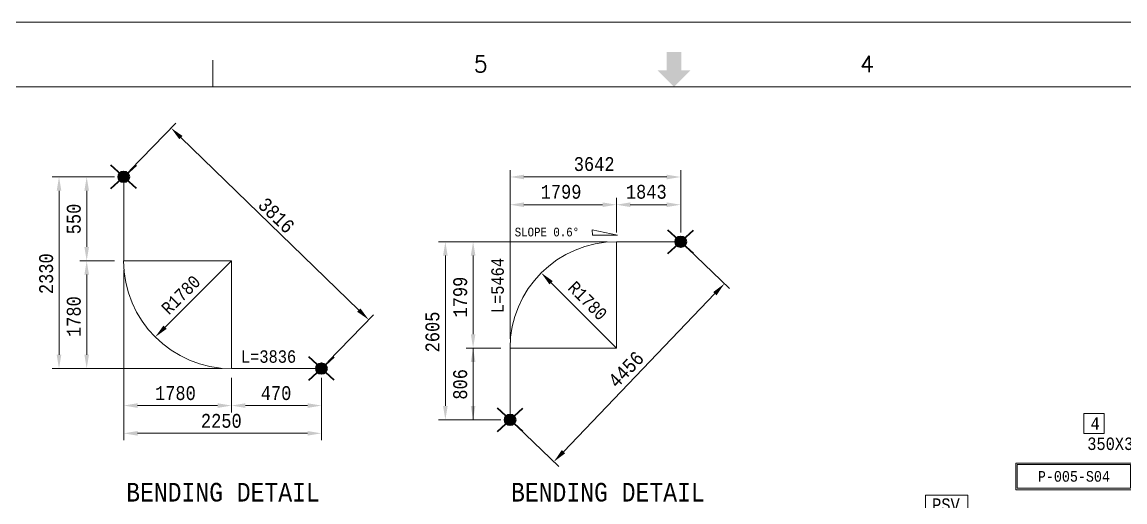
# Model space of a CAD drawing. Extents: x 0 to 841, y 0 to 594.
# Drawn here: x 288.5 to 527.1, y 490.2 to 594 of the extents above; entities that cross this region are included whole.
import ezdxf
from ezdxf.enums import TextEntityAlignment as Align

# ---------------------------------------------------------------- set-up
doc = ezdxf.new("R2010")
doc.units = 0
doc.header["$LTSCALE"] = 7
doc.header["$MEASUREMENT"] = 0
for name, color, linetype in [('1', 7, 'Continuous'), ('3', 7, 'Continuous'), ('4', 7, 'Continuous'), ('42', 7, 'Continuous'), ('FAB', 2, 'Continuous'), ('FAB_DIM', 4, 'Continuous'), ('WELDS', 7, 'Continuous')]:
    doc.layers.add(name, color=color, linetype=linetype)
doc.styles.add('MARKING', font='monotxt.shx', dxfattribs={"width": 0.85, "height": 2.6})
doc.styles.add('ROMANS', font='romans.shx')
doc.styles.add('TXT', font='monotxt.shx')

msp = doc.modelspace()

# ---------------------------------------------------------------- hatches: boundary and pattern name
at = {"layer": 'WELDS', "linetype": 'Continuous'}
for points in [[(311.68, 560.53, 1), (309.38, 560.53, 1)], [(432.15, 546.5, 1), (429.85, 546.5, 1)], [(354.44, 519.07, 1), (352.14, 519.07, 1)], [(395.25, 507.99, 1), (392.95, 507.99, 1)]]:
    msp.add_hatch(color=2, dxfattribs=at).paths.add_polyline_path(points)

# ---------------------------------------------------------------- linework, layer by layer
at = {"layer": '1', "color": 1, "linetype": 'Continuous', "lineweight": 0}
for p, q in [((310.53, 542.39), (310.53, 560.53)), ((431, 546.5), (417.1, 546.5)), ((386.1, 523.5), (386.1, 507.99)), ((394.1, 523.5), (394.1, 507.99)), ((333.84, 519.07), (353.29, 519.07))]:
    msp.add_line(p, q, dxfattribs=at)
for centre, radius, start, end in [((417.1, 523.5), 23, 90, 180), ((333.84, 542.39), 23.32, 180, 270)]:
    msp.add_arc(centre, radius, start, end, dxfattribs=at)
at = {"layer": '3', "color": 2, "linetype": 'Continuous', "lineweight": 0}
for points in [[(518.22, 505.04), (522.62, 505.04), (522.62, 509.34), (518.22, 509.34), (518.22, 505.04)], [(483.97, 478.19), (493.07, 478.19), (493.07, 491.69), (483.97, 491.69), (483.97, 478.19)]]:
    msp.add_lwpolyline(points, dxfattribs=at)
at = {"layer": '4', "color": 2, "linetype": 'Continuous', "lineweight": 0}
for p, q in [((411.89, 547.89), (411.83, 549.06)), ((411.83, 549.06), (417.31, 547.91)), ((417.31, 547.91), (411.89, 547.89))]:
    msp.add_line(p, q, dxfattribs=at)
at = {"layer": '42', "color": 3, "linetype": 'Continuous', "lineweight": 0}
msp.add_line((329.81, 585.73), (329.81, 580), dxfattribs=at)
for points in [[(0, 0), (841, 0), (841, 594), (0, 594)], [(35, 580), (827, 580), (827, 14), (35, 14)]]:
    msp.add_lwpolyline(points, close=True, dxfattribs=at)
for points in [[(427.94, 583.59), (427.94, 587.51), (431.15, 583.59), (431.15, 587.51)], [(429.55, 580), (425.96, 583.59), (433.14, 583.59)]]:
    msp.add_solid(points, dxfattribs=at)
at = {"layer": 'FAB', "linetype": 'Continuous', "lineweight": 0}
for p, q in [((417.1, 546.5), (417.1, 523.5)), ((310.53, 542.39), (333.84, 542.39)), ((333.84, 519.07), (333.84, 542.39)), ((394.1, 523.5), (417.1, 523.5))]:
    msp.add_line(p, q, dxfattribs=at)
at = {"layer": 'FAB', "color": 2, "linetype": 'Continuous', "lineweight": 0}
for points in [[(503.48, 498.64), (528.59, 498.64), (528.59, 492.88), (503.48, 492.88)], [(503.8, 498.32), (528.27, 498.32), (528.27, 493.2), (503.8, 493.2)]]:
    msp.add_lwpolyline(points, close=True, dxfattribs=at)
at = {"layer": 'FAB_DIM', "color": 2, "linetype": 'Continuous', "lineweight": 0}
for p, q in [((311.92, 561.97), (321.81, 572.17)), ((322.92, 569.01), (361.38, 531.72)), ((394.1, 554.25), (394.1, 562)), ((431, 554.25), (431, 562)), ((302.78, 560.53), (295.04, 560.53)), ((308.53, 560.53), (301.03, 560.53)), ((428, 560.5), (397.1, 560.5)), ((296.54, 557.53), (296.54, 522.07)), ((302.53, 557.53), (302.53, 545.39)), ((394.1, 525.5), (394.1, 556)), ((417.1, 548.5), (417.1, 556)), ((417.1, 554.25), (417.1, 556)), ((431, 548.5), (431, 556)), ((414.1, 554.5), (397.1, 554.5)), ((428, 554.5), (420.1, 554.5)), ((386.35, 546.5), (378.6, 546.5)), ((415.1, 546.5), (384.6, 546.5)), ((432.44, 545.12), (441.54, 536.4)), ((308.53, 542.39), (301.03, 542.39)), ((303.66, 542.39), (301.03, 542.39)), ((319.48, 528.02), (333.84, 542.39)), ((380.1, 510.99), (380.1, 543.5)), ((386.1, 526.5), (386.1, 543.5)), ((302.53, 522.07), (302.53, 539.39)), ((310.53, 540.39), (310.53, 509.57)), ((402.96, 537.64), (417.1, 523.5)), ((405.64, 501.09), (438.39, 535.27)), ((354.69, 520.5), (364.58, 530.71)), ((392.1, 523.5), (384.6, 523.5)), ((386.35, 523.5), (384.6, 523.5)), ((386.1, 510.99), (386.1, 520.5)), ((304.77, 519.07), (295.04, 519.07)), ((331.84, 519.07), (301.03, 519.07)), ((333.84, 517.07), (333.84, 509.57)), ((353.29, 517.07), (353.29, 509.57)), ((310.53, 511.32), (310.53, 503.57)), ((330.84, 511.07), (313.53, 511.07)), ((333.84, 511.86), (333.84, 509.57)), ((350.29, 511.07), (336.84, 511.07)), ((353.29, 511.32), (353.29, 503.57)), ((386.35, 507.99), (378.6, 507.99)), ((392.1, 507.99), (384.6, 507.99)), ((395.54, 506.61), (404.64, 497.89)), ((350.29, 505.07), (313.53, 505.07))]:
    msp.add_line(p, q, dxfattribs=at)
for points in [[(323.27, 569.36), (322.57, 568.65), (320.77, 571.09)], [(397.1, 561), (397.1, 560), (394.1, 560.5)], [(428, 560), (428, 561), (431, 560.5)], [(297.04, 557.53), (296.04, 557.53), (296.54, 560.53)], [(303.03, 557.53), (302.03, 557.53), (302.53, 560.53)], [(397.1, 555), (397.1, 554), (394.1, 554.5)], [(414.1, 554), (414.1, 555), (417.1, 554.5)], [(420.1, 555), (420.1, 554), (417.1, 554.5)], [(428, 554), (428, 555), (431, 554.5)], [(380.6, 543.5), (379.6, 543.5), (380.1, 546.5)], [(386.6, 543.5), (385.6, 543.5), (386.1, 546.5)], [(302.03, 545.39), (303.03, 545.39), (302.53, 542.39)], [(303.03, 539.39), (302.03, 539.39), (302.53, 542.39)], [(402.6, 537.29), (400.84, 539.76), (403.31, 538)], [(438.75, 534.92), (438.03, 535.61), (440.46, 537.43)], [(361.03, 531.36), (361.73, 532.08), (363.53, 529.63)], [(319.83, 527.67), (317.36, 525.9), (319.12, 528.37)], [(385.6, 526.5), (386.6, 526.5), (386.1, 523.5)], [(386.6, 520.5), (385.6, 520.5), (386.1, 523.5)], [(296.04, 522.07), (297.04, 522.07), (296.54, 519.07)], [(302.03, 522.07), (303.03, 522.07), (302.53, 519.07)], [(313.53, 511.57), (313.53, 510.57), (310.53, 511.07)], [(330.84, 510.57), (330.84, 511.57), (333.84, 511.07)], [(336.84, 511.57), (336.84, 510.57), (333.84, 511.07)], [(350.29, 510.57), (350.29, 511.57), (353.29, 511.07)], [(379.6, 510.99), (380.6, 510.99), (380.1, 507.99)], [(385.6, 510.99), (386.6, 510.99), (386.1, 507.99)], [(313.53, 505.57), (313.53, 504.57), (310.53, 505.07)], [(350.29, 504.57), (350.29, 505.57), (353.29, 505.07)], [(405.28, 501.44), (406, 500.74), (403.56, 498.92)]]:
    msp.add_solid(points, dxfattribs=at)
at = {"layer": 'WELDS', "color": 2, "linetype": 'Continuous', "lineweight": 35}
for p, q in [((307.78, 558), (313.27, 563.05)), ((313.27, 558), (307.78, 563.05)), ((428.25, 543.97), (433.75, 549.03)), ((433.75, 543.97), (428.25, 549.03)), ((350.55, 516.54), (356.04, 521.59)), ((356.04, 516.54), (350.55, 521.59)), ((391.35, 505.47), (396.85, 510.52)), ((396.85, 505.47), (391.35, 510.52))]:
    msp.add_line(p, q, dxfattribs=at)
for centre in [(310.53, 560.53), (431, 546.5), (353.29, 519.07), (394.1, 507.99)]:
    msp.add_circle(centre, 1.15, dxfattribs=at)

# ---------------------------------------------------------------- texts
at = {"layer": '3', "color": 2, "linetype": 'Continuous', "lineweight": 0, "style": 'TXT', "width": 0.851861}
for s, height, p in [('SLOPE 0.6%%D', 1.89, (395.1, 547.65)), ('L=3836', 2.7, (335.89, 520.32)), ('4', 2.7, (519.63, 505.86)), ('350X300DN', 2.7, (518.93, 501.46)), ('PSV', 2.7, (485.38, 488.3))]:
    msp.add_text(s, height=height, dxfattribs=at).set_placement(p)
for s, rotation, p in [('L=5464', 90, (392.74, 531.05)), ('R1780', 45, (320.33, 530.54)), ('R1780', 315, (406.41, 536.3))]:
    msp.add_text(s, height=2.7, rotation=rotation, dxfattribs=at).set_placement(p)
at = {"layer": '42', "color": 3, "linetype": 'Continuous', "lineweight": 0, "style": 'ROMANS', "width": 1.001426}
for s, p in [('5', (387.74, 584.94)), ('4', (471.31, 584.94))]:
    msp.add_text(s, height=3.58, dxfattribs=at).set_placement(p, align=Align.MIDDLE)
at = {"layer": 'FAB', "color": 2, "linetype": 'Continuous', "lineweight": 0, "style": 'TXT', "width": 0.869567}
msp.add_text('P-005-S04', height=2.3, dxfattribs=at).set_placement((516.04, 495.76), align=Align.MIDDLE_CENTER)
at = {"layer": 'FAB', "color": 2, "linetype": 'Continuous', "style": 'TXT', "width": 0.857143}
for p in [(332.01, 490.32), (415.25, 490.32)]:
    msp.add_text('BENDING DETAIL', height=4.032, dxfattribs=at).set_placement(p, align=Align.CENTER)
at = {"layer": 'FAB_DIM', "color": 2, "linetype": 'Continuous', "lineweight": 0, "style": 'MARKING', "width": 0.85}
for s, p in [('3642', (407.87, 561.8)), ('1799', (400.71, 555.8)), ('1843', (419.14, 555.8)), ('1780', (317.3, 512.27)), ('470', (340.17, 512.27)), ('2250', (327.23, 506.27))]:
    msp.add_text(s, height=3, dxfattribs=at).set_placement(p)
for s, rotation, p in [('3816', 315.8896, (339.35, 554.19)), ('550', 90, (301.23, 548.11)), ('2330', 90, (295.25, 535.17)), ('1799', 90, (384.8, 530.11)), ('1780', 90, (301.23, 525.89)), ('2605', 90, (378.8, 522.57)), ('4456', 46.2227, (417.19, 514.67)), ('806', 90, (384.8, 512.35))]:
    msp.add_text(s, height=3, rotation=rotation, dxfattribs=at).set_placement(p)

doc.saveas('drawing.dxf')
